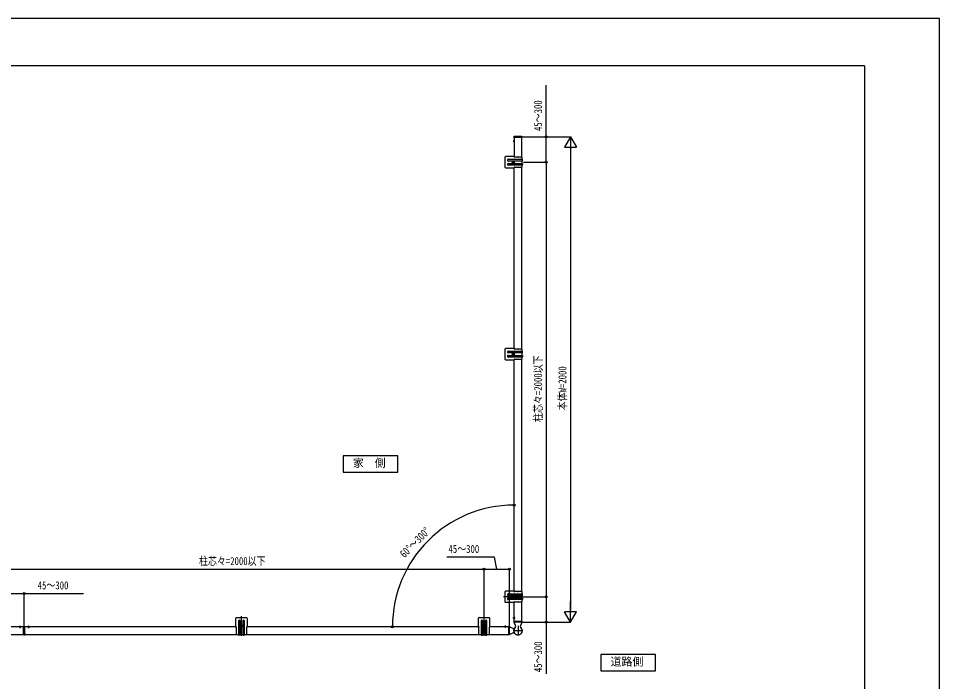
# Model space of a CAD drawing. Units: millimetres, scale not verified. Extents: x -4205 to 4205, y -2970 to 2970.
# Drawn here: x 408 to 4205, y 237 to 2970 of the extents above; entities that cross this region are included whole.
import ezdxf
from ezdxf.enums import TextEntityAlignment as Align

# ---------------------------------------------------------------- set-up
doc = ezdxf.new("R2010")
doc.units = ezdxf.units.MM
doc.header["$LTSCALE"] = 10
for name, color, linetype in [('0-2_USER1', 3, 'Continuous'), ('0-3_YKK_A1', 4, 'Continuous'), ('0-4_YKK_D', 6, 'Continuous'), ('0-5_YKK_ZWAK', 7, 'Continuous')]:
    doc.layers.add(name, color=color, linetype=linetype)
doc.styles.add('ＭＳ ゴシック', font='')
doc.styles.get('ＭＳ ゴシック').set_extended_font_data('MS Gothic')

msp = doc.modelspace()

# ---------------------------------------------------------------- linework, layer by layer
at = {"layer": '0-2_USER1'}
for points in [[(1971.72, 1099.87), (1971.72, 1167.37), (1746.72, 1167.37), (1746.72, 1099.87)], [(3034.07, 348.54), (2809.07, 348.54), (2809.07, 281.04), (3034.07, 281.04)]]:
    msp.add_lwpolyline(points, close=True, dxfattribs=at)
at = {"layer": '0-3_YKK_A1'}
for p, q in [((2486.3, 2481.79), (2447.97, 2481.79)), ((2450.54, 2479.59), (2450.74, 2482.85)), ((2450.54, 2479.59), (2452.86, 2479.59)), ((2450.84, 2479.29), (2453.13, 2479.29)), ((2451.19, 2479.29), (2451.19, 2400.29)), ((2483.19, 2479.29), (2451.19, 2479.29)), ((2453.94, 2483.79), (2451.73, 2483.79)), ((2454.22, 2479.59), (2452.86, 2479.59)), ((2454.22, 2483.79), (2453.94, 2483.79)), ((2479.85, 2483.79), (2454.22, 2483.79)), ((2479.85, 2479.59), (2454.22, 2479.59)), ((2479.85, 2479.29), (2454.22, 2479.29)), ((2480.13, 2483.79), (2479.85, 2483.79)), ((2481.22, 2479.59), (2479.85, 2479.59)), ((2482.34, 2483.79), (2480.13, 2483.79)), ((2480.94, 2479.29), (2483.24, 2479.29)), ((2481.22, 2479.59), (2483.54, 2479.59)), ((2483.19, 2398.29), (2483.19, 2479.29)), ((2483.54, 2479.59), (2483.34, 2482.85)), ((2447.69, 2464.29), (2454.27, 2464.29)), ((2449.23, 2466.34), (2451.04, 2465.43)), ((2449.23, 2462.24), (2451.04, 2463.14)), ((2451.65, 2464.29), (2451.04, 2465.43)), ((2451.65, 2464.29), (2451.04, 2463.14)), ((2451.19, 2460.69), (2451.19, 2467.88)), ((2413.19, 2397.79), (2413.19, 2356.79)), ((2451.19, 2400.29), (2415.69, 2400.29)), ((2451.19, 2403.29), (2451.19, 2398.29)), ((2451.48, 2398.29), (2451.19, 2398.29)), ((2466.48, 2398.29), (2452.91, 2398.29)), ((2484.69, 2398.29), (2467.91, 2398.29)), ((2484.69, 2389.29), (2484.69, 2398.29)), ((2426.99, 2389.29), (2484.69, 2389.29)), ((2484.69, 2382.29), (2426.99, 2382.29)), ((2426.99, 2372.29), (2484.69, 2372.29)), ((2484.69, 2365.29), (2426.99, 2365.29)), ((2452.24, 2377.29), (2443.74, 2377.29)), ((2447.58, 2376.04), (2447.58, 2375.21)), ((2447.99, 2383.54), (2447.99, 2371.04)), ((2448.41, 2378.53), (2448.41, 2379.36)), ((2451.19, 2356.29), (2451.48, 2356.29)), ((2451.19, 2356.29), (2451.19, 2354.29)), ((2452.91, 2356.29), (2466.48, 2356.29)), ((2467.91, 2356.29), (2484.69, 2356.29)), ((2483.19, 1607.29), (2483.19, 2356.29)), ((2484.69, 2372.29), (2484.69, 2382.29)), ((2484.69, 2356.29), (2484.69, 2365.29)), ((2485.69, 2383.29), (2485.69, 2388.29)), ((2485.69, 2371.29), (2485.69, 2366.29)), ((2415.69, 2354.29), (2451.19, 2354.29)), ((2451.19, 1609.29), (2451.19, 2354.29)), ((2413.19, 1606.79), (2413.19, 1565.79)), ((2451.19, 1609.29), (2415.69, 1609.29)), ((2426.99, 1598.29), (2484.69, 1598.29)), ((2451.19, 1612.29), (2451.19, 1607.29)), ((2451.48, 1607.29), (2451.19, 1607.29)), ((2466.48, 1607.29), (2452.91, 1607.29)), ((2484.69, 1607.29), (2467.91, 1607.29)), ((2484.69, 1598.29), (2484.69, 1607.29)), ((2485.69, 1592.29), (2485.69, 1597.29)), ((2415.69, 1563.29), (2451.19, 1563.29)), ((2484.69, 1591.29), (2426.99, 1591.29)), ((2426.99, 1581.29), (2484.69, 1581.29)), ((2484.69, 1574.29), (2426.99, 1574.29)), ((2452.24, 1586.29), (2443.74, 1586.29)), ((2447.58, 1587.53), (2447.58, 1588.36)), ((2447.99, 1580.04), (2447.99, 1592.54)), ((2448.41, 1585.04), (2448.41, 1584.21)), ((2451.19, 1565.29), (2451.48, 1565.29)), ((2451.19, 1565.29), (2451.19, 1563.29)), ((2451.19, 609.29), (2451.19, 1563.29)), ((2452.91, 1565.29), (2466.48, 1565.29)), ((2467.91, 1565.29), (2484.69, 1565.29)), ((2483.19, 607.29), (2483.19, 1565.29)), ((2484.69, 1581.29), (2484.69, 1591.29)), ((2484.69, 1565.29), (2484.69, 1574.29)), ((2485.69, 1580.29), (2485.69, 1575.29)), ((2451.19, 609.29), (2415.69, 609.29)), ((2451.19, 612.29), (2451.19, 607.29)), ((2488.72, 586.29), (2407.55, 586.29)), ((2413.19, 606.79), (2413.19, 565.79)), ((2426.99, 598.29), (2484.69, 598.29)), ((2484.69, 591.29), (2426.99, 591.29)), ((2426.99, 581.29), (2484.69, 581.29)), ((2484.69, 574.29), (2426.99, 574.29)), ((2452.24, 586.29), (2443.74, 586.29)), ((2447.58, 587.53), (2447.58, 588.36)), ((2447.99, 580.04), (2447.99, 592.54)), ((2448.41, 585.04), (2448.41, 584.21)), ((2451.48, 607.29), (2451.19, 607.29)), ((2466.48, 607.29), (2452.91, 607.29)), ((2484.69, 607.29), (2467.91, 607.29)), ((2484.69, 598.29), (2484.69, 607.29)), ((2484.69, 581.29), (2484.69, 591.29)), ((2484.69, 565.29), (2484.69, 574.29)), ((2485.69, 592.29), (2485.69, 597.29)), ((2485.69, 580.29), (2485.69, 575.29)), ((2415.69, 563.29), (2451.19, 563.29)), ((2451.19, 565.29), (2451.48, 565.29)), ((2451.19, 565.29), (2451.19, 563.29)), ((2451.19, 484.29), (2451.19, 563.29)), ((2452.91, 565.29), (2466.48, 565.29)), ((2467.91, 565.29), (2484.69, 565.29)), ((2483.19, 484.29), (2483.19, 565.29)), ((1304.2, 462.29), (1304.2, 497.79)), ((1306.7, 500.29), (1347.7, 500.29)), ((1327.2, 424.77), (1327.2, 505.93)), ((1350.2, 497.79), (1350.2, 462.29)), ((2304.19, 462.29), (2304.19, 497.79)), ((2306.69, 500.29), (2347.69, 500.29)), ((2327.19, 424.77), (2327.19, 505.93)), ((2350.19, 497.79), (2350.19, 462.29)), ((2446.19, 499.29), (2454.94, 499.29)), ((2447.69, 499.29), (2454.27, 499.29)), ((2449.23, 501.34), (2451.04, 500.43)), ((2449.23, 501.34), (2451.04, 500.43)), ((2449.23, 497.24), (2451.04, 498.14)), ((2449.23, 497.24), (2451.04, 498.14)), ((2451.65, 499.29), (2451.04, 500.43)), ((2451.65, 499.29), (2451.04, 500.43)), ((2451.65, 499.29), (2451.04, 498.14)), ((2451.65, 499.29), (2451.04, 498.14)), ((2451.19, 502.88), (2451.19, 495.69)), ((2451.19, 502.88), (2451.19, 495.69)), ((429.19, 462.29), (350.2, 462.29)), ((410.6, 462.29), (417.79, 462.29)), ((412.14, 464.25), (413.05, 462.44)), ((414.19, 461.83), (413.05, 462.44)), ((414.19, 465.79), (414.19, 456.63)), ((414.19, 461.83), (415.34, 462.44)), ((416.24, 464.25), (415.34, 462.44)), ((429.19, 430.29), (429.19, 462.29)), ((429.69, 462.48), (429.69, 461.77)), ((429.69, 461.77), (429.69, 430.8)), ((433.41, 462.78), (431.69, 462.89)), ((431.69, 461.94), (431.69, 430.64)), ((433.69, 461.77), (433.69, 462.48)), ((433.69, 430.8), (433.69, 461.77)), ((434.19, 430.29), (434.19, 462.29)), ((1304.2, 462.29), (434.19, 462.29)), ((445.6, 462.29), (452.79, 462.29)), ((447.14, 464.25), (448.05, 462.44)), ((449.19, 461.83), (448.05, 462.44)), ((449.19, 465.79), (449.19, 456.63)), ((449.19, 461.83), (450.34, 462.44)), ((451.24, 464.25), (450.34, 462.44)), ((1301.2, 462.29), (1306.2, 462.29)), ((1306.2, 462), (1306.2, 462.29)), ((1306.2, 447), (1306.2, 460.57)), ((1315.2, 486.49), (1315.2, 428.79)), ((1320.95, 465.49), (1333.45, 465.49)), ((1322.2, 428.79), (1322.2, 486.49)), ((1322.95, 465.49), (1331.45, 465.49)), ((1325.95, 465.07), (1325.12, 465.07)), ((1327.2, 461.24), (1327.2, 469.74)), ((1328.44, 465.9), (1329.27, 465.9)), ((1332.2, 486.49), (1332.2, 428.79)), ((1339.2, 428.79), (1339.2, 486.49)), ((1348.2, 462.29), (1348.2, 462)), ((1348.2, 462.29), (1350.2, 462.29)), ((1348.2, 460.57), (1348.2, 447)), ((2304.19, 462.29), (1350.2, 462.29)), ((2301.19, 462.29), (2306.19, 462.29)), ((2306.19, 462), (2306.19, 462.29)), ((2306.19, 447), (2306.19, 460.57)), ((2315.19, 486.49), (2315.19, 428.79)), ((2320.94, 465.49), (2333.44, 465.49)), ((2322.19, 428.79), (2322.19, 486.49)), ((2322.94, 465.49), (2331.44, 465.49)), ((2325.95, 465.07), (2325.12, 465.07)), ((2327.19, 461.24), (2327.19, 469.74)), ((2328.44, 465.9), (2329.27, 465.9)), ((2332.19, 486.49), (2332.19, 428.79)), ((2339.19, 428.79), (2339.19, 486.49)), ((2348.19, 462.29), (2348.19, 462)), ((2348.19, 462.29), (2350.19, 462.29)), ((2348.19, 460.57), (2348.19, 447)), ((2429.19, 462.29), (2350.19, 462.29)), ((2417.79, 462.29), (2410.6, 462.29)), ((2412.14, 464.25), (2413.05, 462.44)), ((2414.19, 461.83), (2413.05, 462.44)), ((2414.19, 467.29), (2414.19, 458.54)), ((2414.19, 461.83), (2415.34, 462.44)), ((2416.24, 464.25), (2415.34, 462.44)), ((2429.19, 430.29), (2429.19, 462.29)), ((2429.19, 461.29), (2429.69, 461.29)), ((2429.69, 459.71), (2429.69, 462.39)), ((2429.69, 459.71), (2429.69, 432.86)), ((2429.99, 462.69), (2431.93, 462.69)), ((2431.69, 428.72), (2431.69, 464.47)), ((2450.31, 453.36), (2437.84, 459.71)), ((2486.3, 481.79), (2447.97, 481.79)), ((2484.98, 481.79), (2449.2, 481.79)), ((2451.09, 483.79), (2453.77, 483.79)), ((2483.19, 484.29), (2451.19, 484.29)), ((2452.19, 484.29), (2452.19, 483.79)), ((2480.62, 483.79), (2453.77, 483.79)), ((2457.5, 467.07), (2453.77, 475.07)), ((2467.19, 465.99), (2467.19, 426.59)), ((2480.62, 475.07), (2476.88, 467.07)), ((2480.62, 483.79), (2483.29, 483.79)), ((2482.19, 484.29), (2482.19, 483.79)), ((348.2, 430.29), (429.19, 430.29)), ((429.69, 430.8), (429.69, 430.09)), ((431.69, 429.69), (431.69, 430.64)), ((433.69, 434.79), (433.69, 431.29)), ((433.69, 430.09), (433.69, 430.8)), ((434.19, 430.29), (1306.2, 430.29)), ((1306.2, 428.79), (1306.2, 445.57)), ((1315.2, 428.79), (1306.2, 428.79)), ((1321.2, 427.79), (1316.2, 427.79)), ((1332.2, 428.79), (1322.2, 428.79)), ((1333.2, 427.79), (1338.2, 427.79)), ((1348.2, 428.79), (1339.2, 428.79)), ((1348.2, 445.57), (1348.2, 428.79)), ((1348.2, 430.29), (2306.19, 430.29)), ((2306.19, 428.79), (2306.19, 445.57)), ((2315.19, 428.79), (2306.19, 428.79)), ((2321.19, 427.79), (2316.19, 427.79)), ((2332.19, 428.79), (2322.19, 428.79)), ((2333.19, 427.79), (2338.19, 427.79)), ((2348.19, 428.79), (2339.19, 428.79)), ((2348.19, 445.57), (2348.19, 428.79)), ((2348.19, 430.29), (2429.19, 430.29)), ((2429.19, 431.29), (2429.69, 431.29)), ((2429.69, 430.19), (2429.69, 432.86)), ((2431.93, 429.89), (2429.99, 429.89)), ((2437.84, 432.86), (2450.31, 439.22)), ((2486.89, 446.29), (2447.49, 446.29))]:
    msp.add_line(p, q, dxfattribs=at)
for points in [[(2453.13, 2479.29), (2453.2, 2479.29), (2453.29, 2479.29), (2453.39, 2479.29), (2453.5, 2479.29), (2453.62, 2479.29), (2453.76, 2479.29), (2453.9, 2479.29), (2454.06, 2479.29), (2454.22, 2479.29)], [(2479.85, 2479.29), (2480.02, 2479.29), (2480.17, 2479.29), (2480.32, 2479.29), (2480.45, 2479.29), (2480.57, 2479.29), (2480.68, 2479.29), (2480.78, 2479.29), (2480.87, 2479.29), (2480.94, 2479.29)], [(2446.75, 2377.7), (2445.92, 2377.7), (2445.92, 2376.87), (2446.75, 2376.87)], [(2448.41, 2379.36), (2447.58, 2379.36), (2447.58, 2378.53)], [(2447.58, 2375.21), (2448.41, 2375.21), (2448.41, 2376.04)], [(2449.24, 2376.87), (2450.07, 2376.87), (2450.07, 2377.7), (2449.24, 2377.7)], [(2446.75, 1585.87), (2445.92, 1585.87), (2445.92, 1586.7), (2446.75, 1586.7)], [(2447.58, 1588.36), (2448.41, 1588.36), (2448.41, 1587.53)], [(2448.41, 1584.21), (2447.58, 1584.21), (2447.58, 1585.04)], [(2449.24, 1586.7), (2450.07, 1586.7), (2450.07, 1585.87), (2449.24, 1585.87)], [(2446.75, 585.87), (2445.92, 585.87), (2445.92, 586.7), (2446.75, 586.7)], [(2447.58, 588.36), (2448.41, 588.36), (2448.41, 587.53)], [(2448.41, 584.21), (2447.58, 584.21), (2447.58, 585.04)], [(2449.24, 586.7), (2450.07, 586.7), (2450.07, 585.87), (2449.24, 585.87)], [(431.69, 461.94), (431.69, 462.89), (429.98, 462.78)], [(1325.12, 465.07), (1325.12, 465.9), (1325.95, 465.9)], [(1326.78, 466.73), (1326.78, 467.56), (1327.61, 467.56), (1327.61, 466.73)], [(1327.61, 464.24), (1327.61, 463.41), (1326.78, 463.41), (1326.78, 464.24)], [(1329.27, 465.9), (1329.27, 465.07), (1328.44, 465.07)], [(2325.12, 465.07), (2325.12, 465.9), (2325.95, 465.9)], [(2326.78, 466.73), (2326.78, 467.56), (2327.61, 467.56), (2327.61, 466.73)], [(2327.61, 464.24), (2327.61, 463.41), (2326.78, 463.41), (2326.78, 464.24)], [(2329.27, 465.9), (2329.27, 465.07), (2328.44, 465.07)], [(2432.07, 462.65), (2432.48, 462.44), (2432.74, 462.31), (2433.17, 462.09), (2433.78, 461.78), (2434.55, 461.39), (2435.48, 460.91), (2436.59, 460.35), (2437.84, 459.71)], [(2453.77, 475.07), (2453.2, 476.3), (2452.69, 477.4), (2452.24, 478.35), (2451.86, 479.17), (2451.55, 479.83), (2451.31, 480.35), (2451.13, 480.73), (2451.03, 480.95), (2450.79, 481.46), (2450.79, 483.49)], [(2483.59, 483.49), (2483.59, 481.46), (2483.36, 480.95), (2483.25, 480.73), (2483.08, 480.35), (2482.84, 479.83), (2482.53, 479.17), (2482.15, 478.35), (2481.7, 477.4), (2481.19, 476.3), (2480.62, 475.07)], [(429.98, 429.79), (431.69, 429.69), (433.41, 429.79)], [(2437.84, 432.86), (2436.59, 432.22), (2435.48, 431.66), (2434.55, 431.18), (2433.78, 430.79), (2433.17, 430.48), (2432.74, 430.26), (2432.48, 430.13), (2432.07, 429.92)]]:
    msp.add_lwpolyline(points, dxfattribs=at)
for centre in [(2447.99, 2377.29), (2447.99, 1586.29), (2447.99, 586.29), (1327.2, 465.49), (2327.19, 465.49)]:
    msp.add_circle(centre, 4.25, dxfattribs=at)
for centre, radius, start, end in [((2450.84, 2479.59), 0.3, 180, 270), ((2451.73, 2482.79), 1, 90, 176.5), ((2482.34, 2482.79), 1, 3.5, 90), ((2483.24, 2479.59), 0.3, 270, 0), ((2452.89, 2464.29), 4.2, 117.28096, 242.71904), ((2451.04, 2467.88), 0.154, 0, 117.28096), ((2451.04, 2460.69), 0.154, 242.71904, 0), ((2415.69, 2397.79), 2.5, 90, 180), ((2452.19, 2398.99), 1, 224.427, 315.573), ((2467.19, 2398.99), 1, 224.427, 315.573), ((2415.69, 2356.79), 2.5, 180, 270), ((2426.99, 2385.79), 3.5, 90, 270), ((2426.99, 2368.79), 3.5, 90, 270), ((2446.75, 2378.53), 0.83, 270, 0), ((2446.75, 2376.04), 0.83, 0, 90), ((2449.24, 2378.53), 0.83, 180, 270), ((2449.24, 2376.04), 0.83, 90, 180), ((2452.19, 2355.59), 1, 44.427, 135.573), ((2467.19, 2355.59), 1, 44.427, 135.573), ((2484.69, 2388.29), 1, 0, 90), ((2484.69, 2383.29), 1, 270, 0), ((2484.69, 2371.29), 1, 0, 90), ((2484.69, 2366.29), 1, 270, 0), ((2415.69, 1606.79), 2.5, 90, 180), ((2426.99, 1594.79), 3.5, 90, 270), ((2452.19, 1607.99), 1, 224.427, 315.573), ((2467.19, 1607.99), 1, 224.427, 315.573), ((2484.69, 1597.29), 1, 0, 90), ((2415.69, 1565.79), 2.5, 180, 270), ((2426.99, 1577.79), 3.5, 90, 270), ((2446.75, 1587.53), 0.83, 270, 0), ((2446.75, 1585.04), 0.83, 0, 90), ((2449.24, 1587.53), 0.83, 180, 270), ((2449.24, 1585.04), 0.83, 90, 180), ((2452.19, 1564.59), 1, 44.427, 135.573), ((2467.19, 1564.59), 1, 44.427, 135.573), ((2484.69, 1592.29), 1, 270, 0), ((2484.69, 1580.29), 1, 0, 90), ((2484.69, 1575.29), 1, 270, 0), ((2415.69, 606.79), 2.5, 90, 180), ((2426.99, 594.79), 3.5, 90, 270), ((2426.99, 577.79), 3.5, 90, 270), ((2446.75, 587.53), 0.83, 270, 0), ((2446.75, 585.04), 0.83, 0, 90), ((2449.24, 587.53), 0.83, 180, 270), ((2449.24, 585.04), 0.83, 90, 180), ((2452.19, 607.99), 1, 224.427, 315.573), ((2467.19, 607.99), 1, 224.427, 315.573), ((2484.69, 597.29), 1, 0, 90), ((2484.69, 592.29), 1, 270, 0), ((2484.69, 580.29), 1, 0, 90), ((2484.69, 575.29), 1, 270, 0), ((2415.69, 565.79), 2.5, 180, 270), ((2452.19, 564.59), 1, 44.427, 135.573), ((2467.19, 564.59), 1, 44.427, 135.573), ((1306.7, 497.79), 2.5, 90, 180), ((1347.7, 497.79), 2.5, 0, 90), ((2306.69, 497.79), 2.5, 90, 180), ((2347.69, 497.79), 2.5, 0, 90), ((2452.89, 499.29), 4.2, 117.28096, 242.71904), ((2452.89, 499.29), 4.2, 117.28096, 242.71904), ((2451.04, 502.88), 0.154, 0, 117.28096), ((2451.04, 502.88), 0.154, 0, 117.28096), ((2451.04, 495.69), 0.154, 242.71904, 0), ((2451.04, 495.69), 0.154, 242.71904, 0), ((410.6, 462.44), 0.154, 152.71904, 270), ((414.19, 460.59), 4.2, 27.28096, 152.71904), ((417.79, 462.44), 0.154, 270, 27.28096), ((429.99, 462.48), 0.3, 93.5, 180), ((433.39, 462.48), 0.3, 0, 86.5), ((445.6, 462.44), 0.154, 152.71904, 270), ((449.19, 460.59), 4.2, 27.28096, 152.71904), ((452.79, 462.44), 0.154, 270, 27.28096), ((1305.5, 461.29), 1, 314.427, 45.573), ((1318.7, 486.49), 3.5, 0, 180), ((1325.95, 466.73), 0.83, 270, 0), ((1325.95, 464.24), 0.83, 0, 90), ((1328.44, 466.73), 0.83, 180, 270), ((1328.44, 464.24), 0.83, 90, 180), ((1335.7, 486.49), 3.5, 0, 180), ((1348.9, 461.29), 1, 134.427, 225.573), ((2305.49, 461.29), 1, 314.427, 45.573), ((2318.69, 486.49), 3.5, 0, 180), ((2325.95, 466.73), 0.83, 270, 0), ((2325.95, 464.24), 0.83, 0, 90), ((2328.44, 466.73), 0.83, 180, 270), ((2328.44, 464.24), 0.83, 90, 180), ((2335.69, 486.49), 3.5, 0, 180), ((2348.89, 461.29), 1, 134.427, 225.573), ((2410.6, 462.44), 0.154, 152.71904, 270), ((2414.19, 460.59), 4.2, 27.28096, 152.71904), ((2417.79, 462.44), 0.154, 270, 27.28096), ((2429.99, 462.39), 0.3, 90, 180), ((2431.93, 462.39), 0.3, 62.99963, 90), ((2448.59, 460.97), 6, 243, 321.72092), ((2467.19, 446.29), 17.7, 129.66591, 50.33409), ((2451.09, 483.49), 0.3, 90, 180), ((2452.07, 464.53), 6, 309.66591, 25), ((2482.32, 464.53), 6, 155, 230.33409), ((2483.29, 483.49), 0.3, 360, 90), ((429.99, 430.09), 0.3, 180, 266.5), ((433.39, 430.09), 0.3, 273.5, 0), ((1305.5, 446.29), 1, 314.427, 45.573), ((1316.2, 428.79), 1, 180, 270), ((1321.2, 428.79), 1, 270, 0), ((1333.2, 428.79), 1, 180, 270), ((1338.2, 428.79), 1, 270, 0), ((1348.9, 446.29), 1, 134.427, 225.573), ((2305.49, 446.29), 1, 314.427, 45.573), ((2316.19, 428.79), 1, 180, 270), ((2321.19, 428.79), 1, 270, 0), ((2333.19, 428.79), 1, 180, 270), ((2338.19, 428.79), 1, 270, 0), ((2348.89, 446.29), 1, 134.427, 225.573), ((2429.99, 430.19), 0.3, 180, 270), ((2431.93, 430.19), 0.3, 270, 297.00037), ((2448.59, 431.61), 6, 38.27908, 117), ((2472.05, 446.29), 22.86, 161.98663, 198.01337)]:
    msp.add_arc(centre, radius, start, end, dxfattribs=at)
at = {"layer": '0-4_YKK_D'}
for p, q in [((2487.3, 2481.79), (2584.19, 2481.79)), ((2487.3, 2481.79), (2684.19, 2481.79)), ((2683.19, 2481.79), (2658.69, 2439.35)), ((2683.19, 2481.79), (2707.69, 2439.35)), ((2683.19, 2481.79), (2683.19, 2396.92)), ((2658.69, 2439.35), (2707.69, 2439.35)), ((2683.19, 2432.79), (2683.19, 530.79)), ((2490.39, 2377.29), (2584.19, 2377.29)), ((2490.39, 2377.29), (2584.19, 2377.29)), ((2583.19, 2377.29), (2583.19, 586.29)), ((327.2, 699.99), (2327.19, 699.99)), ((2327.19, 503), (2327.19, 700.99)), ((2327.19, 503), (2327.19, 700.99)), ((2327.19, 699.99), (2431.69, 699.99)), ((2431.69, 466.51), (2431.69, 700.99)), ((431.69, 463.89), (431.69, 600.99)), ((2490.39, 586.29), (2584.19, 586.29)), ((2490.39, 586.29), (2584.19, 586.29)), ((2683.19, 481.79), (2683.19, 566.66)), ((2683.19, 481.79), (2658.69, 524.22)), ((2707.69, 524.22), (2658.69, 524.22)), ((2683.19, 481.79), (2707.69, 524.22)), ((2487.3, 481.79), (2584.19, 481.79)), ((2487.3, 481.79), (2684.19, 481.79))]:
    msp.add_line(p, q, dxfattribs=at)
for points in [[(2583.19, 2377.29), (2583.19, 2481.79), (2583.19, 2695.19)], [(2379.44, 699.99), (2369.93, 749.99), (2173.53, 749.99)], [(327.2, 599.99), (431.69, 599.99), (676.47, 599.99)], [(2583.19, 586.29), (2583.19, 481.79), (2583.19, 268.39)]]:
    msp.add_lwpolyline(points, dxfattribs=at)
for centre in [(2583.19, 2481.79), (2583.19, 2377.29), (2583.19, 2377.29), (2451.19, 964.23), (2327.19, 699.99), (2327.19, 699.99), (2431.69, 699.99), (431.69, 599.99), (2583.19, 586.29), (2583.19, 586.29), (1949.25, 462.29), (2583.19, 481.79)]:
    msp.add_circle(centre, 4.25, dxfattribs=at)
msp.add_arc((2451.19, 462.29), 501.94, 90, 180, dxfattribs=at)
at = {"layer": '0-5_YKK_ZWAK'}
for q in [(-3904.98, 2775), (3895.02, -2525)]:
    msp.add_line((3895.02, 2775), q, dxfattribs=at)
msp.add_lwpolyline([(-4205, -2970), (4205, -2970), (4205, 2970), (-4205, 2970)], close=True, dxfattribs=at)

# ---------------------------------------------------------------- texts
at = {"layer": '0-2_USER1', "style": 'ＭＳ ゴシック'}
for s, p in [('家\u3000側', (1786.43, 1111.12)), ('道路側', (2848.78, 292.29))]:
    msp.add_text(s, height=32.99, dxfattribs=at).set_placement(p, align=Align.BOTTOM_LEFT)
at = {"layer": '0-4_YKK_D', "style": 'ＭＳ ゴシック', "width": 0.8}
for s, rotation, p in [('45～300', 90, (2576.19, 2505.79)), ('柱芯々=2000以下', 90, (2576.19, 1306.59)), ('本体W=2000', 90, (2676.19, 1354.59)), ('60°～300°', 45, (2006.47, 737.31)), ('45～300', 90, (2576.19, 275.39))]:
    msp.add_text(s, height=32.99, rotation=rotation, dxfattribs=at).set_placement(p, align=Align.BOTTOM_LEFT)
for s, p in [('45～300', (2180.53, 756.99)), ('柱芯々=2000以下', (1152, 706.99)), ('45～300', (487.07, 606.99))]:
    msp.add_text(s, height=32.99, dxfattribs=at).set_placement(p, align=Align.BOTTOM_LEFT)

doc.saveas('drawing.dxf')
